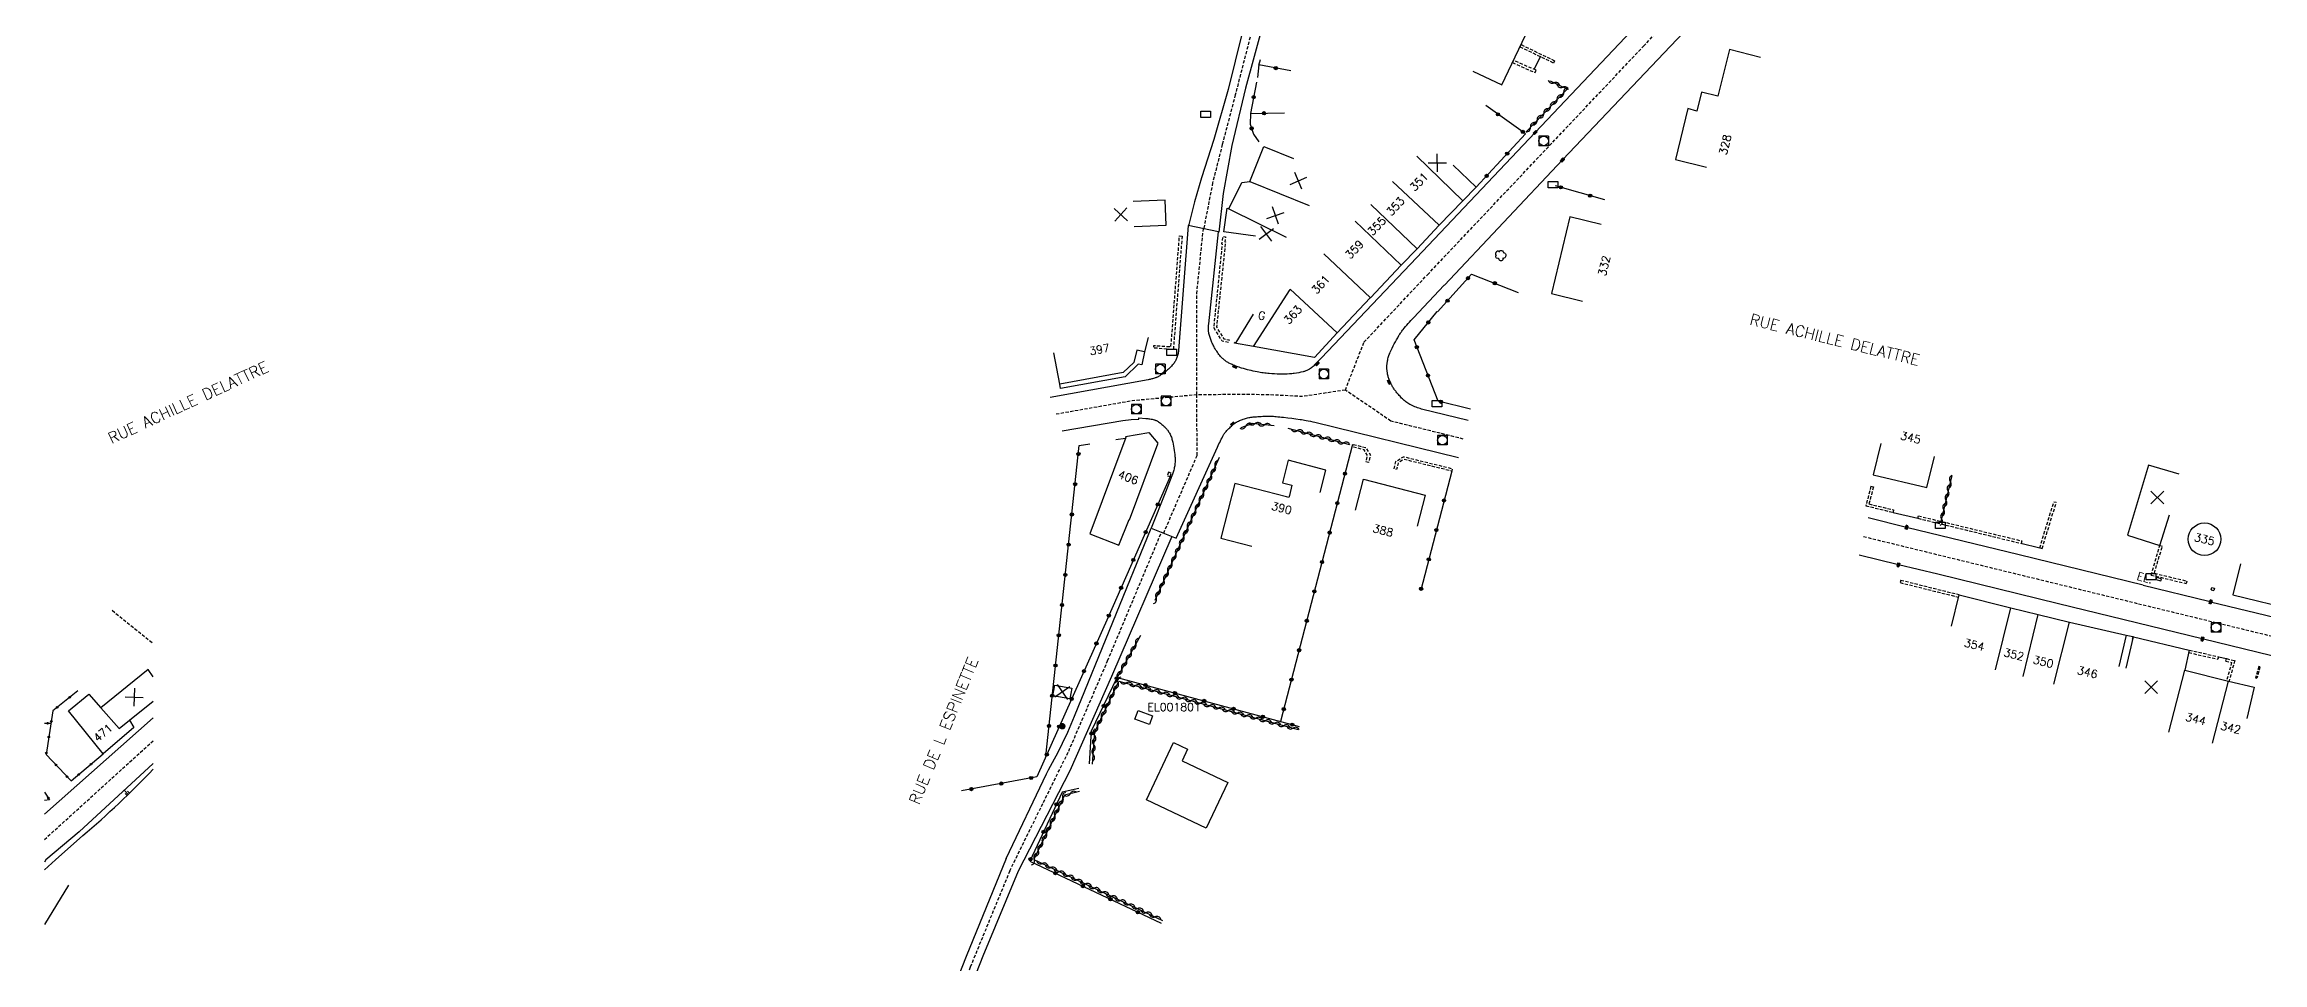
# Model space of a CAD drawing. Header units: millimetres. Extents: x 113000 to 114000, y 124000 to 125000.
# Drawn here: x 113000 to 113346.5, y 124233.9 to 124377.4 of the extents above; entities that cross this region are included whole.
import ezdxf
from ezdxf.enums import TextEntityAlignment as Align

# ---------------------------------------------------------------- set-up
doc = ezdxf.new("R2010")
doc.units = ezdxf.units.MM
doc.linetypes.add('DASHED', pattern=[0.75, 0.5, -0.25])
doc.layers.get('0').update_dxf_attribs({"linetype": 'CONTINUOUS'})
for name, color, linetype in [('W0001', 6, 'DASHED'), ('W0008', 7, 'CONTINUOUS'), ('W0100', 7, 'CONTINUOUS'), ('W0105', 7, 'CONTINUOUS'), ('W0112', 1, 'DASHED'), ('W0211', 2, 'CONTINUOUS'), ('W0300', 7, 'CONTINUOUS'), ('W0310', 3, 'CONTINUOUS'), ('W0322', 7, 'CONTINUOUS'), ('W0400', 7, 'CONTINUOUS'), ('W0420', 7, 'CONTINUOUS'), ('W0984', 7, 'CONTINUOUS'), ('W0989', 7, 'CONTINUOUS'), ('W0991', 7, 'CONTINUOUS'), ('W1102', 7, 'CONTINUOUS'), ('W1471', 7, 'CONTINUOUS'), ('W1473', 7, 'CONTINUOUS')]:
    doc.layers.add(name, color=color, linetype=linetype)
doc.styles.get("Standard").update_dxf_attribs({"font": 'romans.shx', "width": 0.85})

# ---------------------------------------------------------------- blocks, each defined once
blk = doc.blocks.new('T420')
for p, q in [((0.75, 0.75), (-0.75, 0.75)), ((-0.75, 0.75), (-0.75, -0.75)), ((0.75, 0.75), (0.75, -0.75)), ((0.75, -0.75), (-0.75, -0.75))]:
    blk.add_line(p, q)
blk.add_ellipse((0, 0), major_axis=(-0.53, 0.53), ratio=1, start_param=3.926991, end_param=10.210176)
blk = doc.blocks.new('T400')
for p, q in [((-0.15, 0.3), (0.15, 0.3)), ((-0.15, -0.25), (-0.15, 0.3)), ((-0.15, 0.15), (0.15, 0.15)), ((-0.15, 0), (0.15, 0)), ((0.15, 0.3), (0.15, -0.25)), ((-0.15, -0.15), (0.15, -0.15)), ((-0.15, -0.25), (-0.15, -0.3)), ((-0.15, -0.3), (0.15, -0.3)), ((0.15, -0.3), (0.15, -0.25))]:
    blk.add_line(p, q)
blk = doc.blocks.new('t991o')
at = {"color": 0, "linetype": 'Continuous'}
for p, q in [((-1, 1), (1, -1)), ((-1, -1), (1, 1))]:
    blk.add_line(p, q, dxfattribs=at)
blk = doc.blocks.new('t322o')
at = {"color": 0, "linetype": 'Continuous'}
for radius in [0.25, 0.15]:
    blk.add_circle((0, 0), radius, dxfattribs=at)
blk = doc.blocks.new('t310o')
at = {"color": 0, "linetype": 'Continuous'}
for centre, start, end in [((-0.5, 0.38), 216.8699, 323.1304), ((0.5, -0.37), 36.8699, 143.1303)]:
    blk.add_arc(centre, 0.625, start, end, dxfattribs=at)
blk = doc.blocks.new('T300')
for p, q in [((-0.8, 0.51), (-0.86, 0.34)), ((-0.86, 0.34), (-0.86, 0.17)), ((-0.86, 0.17), (-0.74, 0.06)), ((-0.69, 0.63), (-0.8, 0.51)), ((-0.8, -0.06), (-0.74, 0.06)), ((-0.74, 0.06), (-0.69, 0.11)), ((-0.57, 0.69), (-0.69, 0.63)), ((-0.46, 0.69), (-0.57, 0.69)), ((-0.29, 0.63), (-0.46, 0.69)), ((-0.29, 0.63), (-0.17, 0.74)), ((-0.23, 0.57), (-0.29, 0.63)), ((-0.17, 0.74), (-0.06, 0.8)), ((-0.06, 0.8), (0.06, 0.8)), ((0.06, 0.8), (0.23, 0.74)), ((0.23, 0.74), (0.34, 0.63)), ((0.34, 0.63), (0.4, 0.51)), ((0.46, 0.46), (0.34, 0.46)), ((0.4, 0.51), (0.4, 0.46)), ((0.57, 0.4), (0.46, 0.46)), ((0.57, 0.4), (0.69, 0.29)), ((0.69, 0.29), (0.74, 0.17)), ((0.74, 0.06), (0.69, -0.17)), ((0.74, 0.17), (0.74, 0.06)), ((-0.8, -0.17), (-0.8, -0.06)), ((-0.8, -0.23), (-0.8, -0.17)), ((-0.74, -0.34), (-0.8, -0.23)), ((-0.69, -0.4), (-0.74, -0.34)), ((-0.51, -0.46), (-0.69, -0.4)), ((-0.4, -0.46), (-0.51, -0.46)), ((-0.4, -0.46), (-0.34, -0.46)), ((-0.34, -0.46), (-0.34, -0.4)), ((-0.34, -0.51), (-0.34, -0.46)), ((-0.29, -0.63), (-0.34, -0.51)), ((-0.17, -0.74), (-0.29, -0.63)), ((-0.06, -0.8), (-0.17, -0.74)), ((0.06, -0.8), (-0.06, -0.8)), ((0.17, -0.74), (0.06, -0.8)), ((0.23, -0.69), (0.17, -0.74)), ((0.29, -0.46), (0.23, -0.46)), ((0.29, -0.63), (0.23, -0.69)), ((0.46, -0.4), (0.29, -0.46)), ((0.34, -0.51), (0.29, -0.63)), ((0.34, -0.51), (0.34, -0.46)), ((0.57, -0.34), (0.46, -0.4)), ((0.63, -0.29), (0.57, -0.34)), ((0.69, -0.17), (0.63, -0.29))]:
    blk.add_line(p, q)
blk = doc.blocks.new('BB06')
for p, q in [((-1, -1), (1, 1)), ((-1, 1), (1, -1))]:
    blk.add_line(p, q)
blk = doc.blocks.new('OH01')
at = {"layer": 'W0322', "color": 0}
for radius in [0.25, 0.15]:
    blk.add_circle((0, 0), radius, dxfattribs=at)
blk = doc.blocks.new('TP15')
at = {"color": 0}
for p, q in [((-0.29, 0.5), (-0.29, 0)), ((0, 1), (0, 0)), ((0.29, 0.5), (0.29, 0))]:
    blk.add_line(p, q, dxfattribs=at)
blk = doc.blocks.new('T1471')
at = {"color": 0, "linetype": 'Continuous', "flags": 128}
blk.add_lwpolyline([(-0.75, -0.5), (-0.75, 0.5), (0.75, 0.5), (0.75, -0.5), (-0.75, -0.5)], dxfattribs=at)
blk = doc.blocks.new('T1473')
at = {"color": 0, "linetype": 'Continuous', "const_width": 0.5, "flags": 128}
blk.add_lwpolyline([(-0.25, 0, 1), (0.25, 0, 1)], format="xyb", close=True, dxfattribs=at)

msp = doc.modelspace()

# ---------------------------------------------------------------- linework, layer by layer
at = {"layer": 'W0001'}
for points in [[(113216.06, 124341.42), (113249.8, 124377.12), (113283.91, 124413.14), (113325.16, 124456.73), (113360.47, 124494.07), (113382.83, 124517.73), (113409.57, 124544.96), (113435.88, 124570.69), (113453.67, 124587.64), (113463.59, 124596.16), (113471.29, 124604.87), (113478.78, 124612.07), (113480.82, 124614.85), (113485.31, 124619.36), (113491.59, 124628.92), (113498.16, 124640.49), (113505.42, 124652.75), (113513.68, 124663.59), (113523.22, 124675)], [(113188.54, 124379.27), (113186.03, 124369.53), (113184.01, 124361.79), (113182.5, 124355.79), (113181.1, 124348.59)], [(113150.8, 124248.24), (113156.07, 124258.96), (113160.01, 124266.95), (113166.1, 124281.1), (113174.5, 124301.16), (113174.85, 124301.03), (113180.08, 124313.18), (113180.02, 124322.65), (113180.02, 124338.46), (113181.05, 124348.59)], [(113221.66, 124315.74), (113210.35, 124318.54), (113203.23, 124323.39), (113206.14, 124330.87), (113216.04, 124341.42)], [(113284.18, 124300.51), (113327.12, 124290.01), (113364.47, 124280.92), (113377.3, 124277.8), (113383.23, 124275.55), (113389.59, 124274.98), (113404.03, 124277.98), (113414, 124277.83), (113423.03, 124276.78), (113446.98, 124270.67), (113456.53, 124268.2), (113468.31, 124265.44), (113481.32, 124263.24), (113500.04, 124260.58)], [(113000, 124253.15), (113017, 124268.59)], [(113150.8, 124248.24), (113144.63, 124233.21), (113135.15, 124209.15), (113127.61, 124190.21), (113124.87, 124183.09), (113122.14, 124175.49), (113118.34, 124164.89), (113114.38, 124153.83)]]:
    msp.add_lwpolyline(points, dxfattribs=at)
at = {"layer": 'W0001', "flags": 128}
msp.add_lwpolyline([(113203.23, 124323.39), (113196.52, 124322.38), (113191.47, 124322.64), (113187.84, 124322.7), (113180.02, 124322.65), (113169.94, 124321.71), (113158.07, 124319.62)], dxfattribs=at)
at = {"layer": 'W0008'}
for points in [[(113213.4, 124343.07), (113232.89, 124363.65), (113266.68, 124399.4), (113300.37, 124434.92), (113335.75, 124472.38), (113370.19, 124508.8)], [(113218.71, 124339.76), (113237.16, 124359.35), (113270.87, 124394.96), (113304.71, 124430.68), (113340.02, 124467.99), (113374.67, 124504.64)], [(113190.44, 124392.77), (113184.91, 124370.37), (113182.71, 124362.57), (113180.74, 124356.58), (113179.64, 124352.79), (113178.74, 124349.08)], [(113193.49, 124392.14), (113187.61, 124370.57), (113185.48, 124361.59), (113184.13, 124354.12), (113183.45, 124348.09)], [(113213.41, 124343.07), (113199.45, 124328.36), (113198.54, 124327.43), (113198.43, 124327.31), (113198.3, 124327.2), (113198.18, 124327.09), (113198.05, 124326.98), (113197.92, 124326.88), (113197.79, 124326.78), (113197.65, 124326.68), (113197.51, 124326.59), (113197.4, 124326.53), (113197.3, 124326.48), (113197.19, 124326.43), (113197.08, 124326.38), (113196.97, 124326.34), (113196.85, 124326.3), (113196.74, 124326.27), (113196.62, 124326.24), (113196.28, 124326.17), (113195.94, 124326.11), (113195.6, 124326.05), (113195.26, 124325.99), (113195.08, 124325.97), (113194.89, 124325.95), (113194.71, 124325.93), (113194.52, 124325.92), (113194.13, 124325.9), (113193.74, 124325.89), (113193.35, 124325.88), (113192.97, 124325.89), (113192.56, 124325.9), (113192.15, 124325.91), (113191.74, 124325.94), (113191.34, 124325.96), (113191.1, 124325.99), (113190.86, 124326.01), (113190.63, 124326.04), (113190.39, 124326.07), (113190.16, 124326.1), (113189.93, 124326.14), (113189.69, 124326.18), (113189.46, 124326.23), (113189.15, 124326.29), (113188.84, 124326.36), (113188.53, 124326.43), (113188.23, 124326.5), (113187.92, 124326.58), (113187.62, 124326.66), (113187.31, 124326.75), (113187.01, 124326.83), (113186.83, 124326.89), (113186.64, 124326.95), (113186.46, 124327.01), (113186.28, 124327.08), (113186.09, 124327.14), (113185.91, 124327.21), (113185.73, 124327.29), (113185.56, 124327.37), (113185.43, 124327.42), (113185.3, 124327.49), (113185.17, 124327.55), (113185.05, 124327.62), (113184.93, 124327.69), (113184.8, 124327.76), (113184.68, 124327.83), (113184.57, 124327.91), (113184.45, 124327.99), (113184.34, 124328.07), (113184.23, 124328.16), (113184.13, 124328.25), (113184.02, 124328.35), (113183.93, 124328.44), (113183.83, 124328.54), (113183.74, 124328.65), (113183.61, 124328.81), (113183.48, 124328.97), (113183.36, 124329.13), (113183.24, 124329.29), (113183.13, 124329.46), (113183.02, 124329.63), (113182.91, 124329.81), (113182.81, 124329.98), (113182.73, 124330.12), (113182.66, 124330.27), (113182.58, 124330.41), (113182.51, 124330.55), (113182.45, 124330.7), (113182.38, 124330.85), (113182.32, 124330.99), (113182.26, 124331.14), (113182.2, 124331.3), (113182.15, 124331.45), (113182.1, 124331.61), (113182.05, 124331.76), (113182, 124331.92), (113181.96, 124332.08), (113181.92, 124332.24), (113181.88, 124332.4), (113181.86, 124332.5), (113181.85, 124332.6), (113181.84, 124332.71), (113181.84, 124332.81), (113181.84, 124333.04), (113181.85, 124333.27), (113181.87, 124333.5), (113181.89, 124333.73), (113183.41, 124348.1), (113178.69, 124349.09), (113177.15, 124329.59), (113177.14, 124329.43), (113177.12, 124329.27), (113177.09, 124329.11), (113177.06, 124328.95), (113177.02, 124328.79), (113176.97, 124328.64), (113176.92, 124328.48), (113176.87, 124328.33), (113176.81, 124328.21), (113176.76, 124328.08), (113176.7, 124327.96), (113176.63, 124327.84), (113176.56, 124327.73), (113176.48, 124327.62), (113176.4, 124327.51), (113176.31, 124327.4), (113176.19, 124327.27), (113176.07, 124327.14), (113175.95, 124327.02), (113175.83, 124326.89), (113175.7, 124326.77), (113175.58, 124326.65), (113175.45, 124326.53), (113175.31, 124326.41), (113175.18, 124326.31), (113175.05, 124326.2), (113174.92, 124326.1), (113174.79, 124326), (113174.65, 124325.9), (113174.51, 124325.8), (113174.37, 124325.71), (113174.23, 124325.62), (113174.15, 124325.57), (113174.06, 124325.52), (113173.98, 124325.48), (113173.89, 124325.43), (113173.8, 124325.39), (113173.71, 124325.36), (113173.62, 124325.32), (113173.53, 124325.29), (113173.4, 124325.24), (113173.26, 124325.2), (113173.13, 124325.16), (113172.99, 124325.13), (113172.86, 124325.09), (113172.72, 124325.06), (113172.58, 124325.03), (113172.45, 124325.01), (113157.13, 124322.25)], [(113327.84, 124292.91), (113338.11, 124290.38), (113338.39, 124290.29), (113361.3, 124284.76), (113381.85, 124279.78), (113387.11, 124278.51), (113389.16, 124278.29), (113390.27, 124278.45), (113391.25, 124278.93), (113392.29, 124280.14), (113392.58, 124280.7), (113392.85, 124281.61), (113397.37, 124301.76), (113401.58, 124320.6)], [(113327.84, 124292.91), (113308.48, 124297.66), (113290.9, 124301.94), (113284.88, 124303.43)], [(113347.94, 124281.87), (113337.1, 124284.5), (113314.64, 124289.99), (113295.77, 124294.6), (113289.63, 124296.09), (113283.48, 124297.6)], [(113017, 124272.17), (113000, 124257.1)], [(113017, 124265.01), (113005.44, 124254.38), (113000.25, 124250)], [(113000.25, 124250), (113000, 124249.61)], [(113150.26, 124250.17), (113143.99, 124234.88), (113133.77, 124209), (113124.37, 124185.37), (113113.21, 124154.35)], [(113152.1, 124248.19), (113146.61, 124234.94), (113135.67, 124207.08), (113127.01, 124185.38), (113115.54, 124153.31)]]:
    msp.add_lwpolyline(points, dxfattribs=at)
at = {"layer": 'W0008', "flags": 128}
for points in [[(113222.42, 124318.65), (113215.15, 124320.43), (113214.93, 124320.49), (113214.71, 124320.55), (113214.49, 124320.62), (113214.28, 124320.7), (113214.07, 124320.78), (113213.86, 124320.87), (113213.65, 124320.96), (113213.45, 124321.06), (113213.29, 124321.15), (113213.13, 124321.24), (113212.98, 124321.33), (113212.84, 124321.43), (113212.69, 124321.54), (113212.55, 124321.65), (113212.42, 124321.77), (113212.29, 124321.89), (113212.15, 124322.02), (113212.02, 124322.15), (113211.89, 124322.28), (113211.77, 124322.42), (113211.64, 124322.56), (113211.52, 124322.7), (113211.4, 124322.84), (113211.28, 124322.98), (113211.19, 124323.09), (113211.1, 124323.2), (113211.02, 124323.32), (113210.93, 124323.43), (113210.85, 124323.55), (113210.77, 124323.67), (113210.7, 124323.79), (113210.62, 124323.91), (113210.55, 124324.03), (113210.48, 124324.15), (113210.41, 124324.28), (113210.35, 124324.4), (113210.29, 124324.53), (113210.23, 124324.66), (113210.18, 124324.79), (113210.12, 124324.92), (113210.08, 124325.05), (113210.03, 124325.18), (113209.98, 124325.32), (113209.94, 124325.45), (113209.91, 124325.59), (113209.87, 124325.72), (113209.84, 124325.86), (113209.81, 124326), (113209.79, 124326.12), (113209.77, 124326.24), (113209.75, 124326.36), (113209.74, 124326.48), (113209.73, 124326.6), (113209.72, 124326.73), (113209.71, 124326.85), (113209.71, 124326.97), (113209.71, 124327.09), (113209.72, 124327.22), (113209.73, 124327.34), (113209.74, 124327.46), (113209.75, 124327.58), (113209.77, 124327.7), (113209.79, 124327.82), (113209.81, 124327.95), (113209.85, 124328.12), (113209.89, 124328.29), (113209.93, 124328.46), (113209.99, 124328.63), (113210.04, 124328.8), (113210.1, 124328.96), (113210.17, 124329.13), (113210.24, 124329.29), (113210.39, 124329.62), (113210.55, 124329.96), (113210.71, 124330.29), (113210.88, 124330.61), (113211.05, 124330.94), (113211.23, 124331.26), (113211.41, 124331.58), (113211.59, 124331.9), (113211.66, 124332.03), (113211.74, 124332.15), (113211.82, 124332.27), (113211.9, 124332.39), (113211.98, 124332.5), (113212.07, 124332.62), (113212.16, 124332.73), (113212.25, 124332.85), (113212.44, 124333.08), (113212.64, 124333.32), (113212.84, 124333.55), (113213.04, 124333.78), (113213.24, 124334.01), (113213.45, 124334.24), (113213.66, 124334.46), (113213.87, 124334.69), (113218.68, 124339.78)], [(113171.88, 124329.36), (113171.44, 124327.31), (113170.87, 124327.42), (113168.83, 124325.45), (113158.75, 124323.63), (113158.61, 124324.29)], [(113159.01, 124317), (113168.47, 124318.64), (113169.77, 124318.81), (113170.97, 124318.86), (113170.98, 124319.04), (113172.05, 124318.97), (113172.21, 124318.95), (113172.38, 124318.93), (113172.54, 124318.91), (113172.71, 124318.89), (113172.87, 124318.86), (113173.03, 124318.82), (113173.2, 124318.79), (113173.36, 124318.75), (113173.45, 124318.72), (113173.54, 124318.69), (113173.63, 124318.65), (113173.72, 124318.61), (113173.81, 124318.57), (113173.89, 124318.52), (113173.98, 124318.47), (113174.06, 124318.42), (113174.19, 124318.33), (113174.33, 124318.23), (113174.46, 124318.13), (113174.58, 124318.03), (113174.71, 124317.92), (113174.83, 124317.81), (113174.95, 124317.7), (113175.07, 124317.58), (113175.07, 124317.58), (113175.15, 124317.49), (113175.24, 124317.4), (113175.32, 124317.3), (113175.4, 124317.2), (113175.48, 124317.1), (113175.55, 124317), (113175.62, 124316.89), (113175.69, 124316.78), (113175.77, 124316.64), (113175.85, 124316.49), (113175.92, 124316.34), (113175.99, 124316.18), (113176.05, 124316.03), (113176.1, 124315.87), (113176.15, 124315.71), (113176.19, 124315.55), (113176.26, 124315.24), (113176.33, 124314.92), (113176.39, 124314.61), (113176.45, 124314.29), (113176.49, 124313.97), (113176.54, 124313.66), (113176.57, 124313.34), (113176.6, 124313.02), (113176.62, 124312.84), (113176.62, 124312.65), (113176.63, 124312.47), (113176.62, 124312.29), (113176.62, 124312.11), (113176.61, 124311.93), (113176.59, 124311.75), (113176.57, 124311.56), (113176.54, 124311.4), (113176.51, 124311.23), (113176.48, 124311.07), (113176.44, 124310.9), (113176.4, 124310.74), (113176.35, 124310.58), (113176.29, 124310.42), (113176.24, 124310.26), (113175.15, 124307.42), (113172.88, 124301.79), (113176.82, 124300.27), (113183.25, 124314.48), (113183.37, 124314.73), (113183.48, 124314.97), (113183.6, 124315.22), (113183.72, 124315.46), (113183.84, 124315.7), (113183.97, 124315.94), (113184.09, 124316.18), (113184.22, 124316.42), (113184.26, 124316.49), (113184.3, 124316.56), (113184.35, 124316.62), (113184.4, 124316.69), (113184.44, 124316.75), (113184.5, 124316.82), (113184.55, 124316.88), (113184.6, 124316.94), (113184.74, 124317.08), (113184.88, 124317.22), (113185.02, 124317.36), (113185.17, 124317.5), (113185.31, 124317.64), (113185.45, 124317.77), (113185.6, 124317.9), (113185.75, 124318.04), (113185.81, 124318.09), (113185.87, 124318.14), (113185.93, 124318.18), (113186, 124318.23), (113186.06, 124318.27), (113186.13, 124318.32), (113186.19, 124318.36), (113186.26, 124318.4), (113186.4, 124318.47), (113186.55, 124318.55), (113186.69, 124318.62), (113186.84, 124318.68), (113186.99, 124318.74), (113187.14, 124318.8), (113187.29, 124318.85), (113187.45, 124318.9), (113187.62, 124318.95), (113187.79, 124319), (113187.96, 124319.04), (113188.13, 124319.08), (113188.31, 124319.11), (113188.48, 124319.14), (113188.66, 124319.17), (113188.84, 124319.19), (113189.08, 124319.21), (113189.33, 124319.23), (113189.58, 124319.25), (113189.82, 124319.27), (113190.07, 124319.28), (113190.32, 124319.3), (113190.57, 124319.31), (113190.82, 124319.31), (113191.02, 124319.31), (113191.21, 124319.31), (113191.41, 124319.31), (113191.61, 124319.31), (113191.81, 124319.3), (113192.01, 124319.29), (113192.21, 124319.27), (113192.41, 124319.26), (113192.7, 124319.23), (113192.99, 124319.2), (113193.28, 124319.17), (113193.57, 124319.14), (113194.22, 124319.06), (113194.87, 124318.98), (113195.52, 124318.9), (113196.17, 124318.81), (113196.4, 124318.78), (113196.63, 124318.74), (113196.86, 124318.7), (113197.09, 124318.66), (113197.44, 124318.59), (113197.78, 124318.51), (113198.13, 124318.43), (113198.48, 124318.35), (113220.89, 124312.83)], [(113150.26, 124250.17), (113156.57, 124263.43), (113156.87, 124264.02), (113157.18, 124264.6), (113157.49, 124265.19), (113157.81, 124265.77), (113158.06, 124266.23), (113158.31, 124266.69), (113158.55, 124267.16), (113158.78, 124267.63), (113159.06, 124268.21), (113159.33, 124268.78), (113159.6, 124269.36), (113159.86, 124269.94), (113160.13, 124270.56), (113160.4, 124271.18), (113160.66, 124271.8), (113160.92, 124272.42), (113172.88, 124301.79)], [(113176.11, 124300.52), (113166.7, 124278.65), (113160.17, 124263.89), (113152.1, 124248.19)]]:
    msp.add_lwpolyline(points, dxfattribs=at)
at = {"layer": 'W0100'}
for points in [[(113223.14, 124373.23), (113227.65, 124371.08), (113232.39, 124381.03), (113227.88, 124383.18)], [(113268.07, 124375.38), (113263.23, 124376.6), (113261.4, 124369.34), (113258.89, 124369.96), (113258.12, 124366.98), (113256.74, 124367.4), (113254.79, 124359.42), (113259.64, 124358.23)], [(113189.18, 124347.44), (113184.23, 124348.14), (113184.76, 124351.82), (113185.02, 124351.71), (113187.06, 124355.84), (113188.29, 124355.98), (113190.5, 124361.44), (113195.14, 124359.57)], [(113207.14, 124337.79), (113211.97, 124342.9), (113214.43, 124345.46), (113217.91, 124349.17), (113221.59, 124352.97), (113223.64, 124355.08), (113220.05, 124358.56)], [(113170.24, 124348.94), (113175.24, 124349.15), (113175.07, 124353.08), (113170.07, 124352.86)], [(113243.18, 124349.29), (113238.32, 124350.47), (113235.41, 124338.47), (113240.27, 124337.29)], [(113207.09, 124337.83), (113201.93, 124332.32), (113198.42, 124328.49), (113188.89, 124330.18), (113185.92, 124330.72), (113185.95, 124330.89), (113186.17, 124330.85), (113188.87, 124335.26)], [(113172.41, 124331.59), (113171.88, 124329.36), (113170.68, 124329.65), (113170.2, 124327.68), (113168.52, 124326.14), (113158.61, 124324.29), (113157.69, 124329.2)], [(113286.88, 124315.03), (113285.7, 124310.17), (113294.09, 124308.14), (113295.26, 124313)], [(113199.32, 124307.41), (113200.19, 124310.89), (113194.3, 124312.44), (113193.4, 124308.92), (113194.89, 124308.54), (113194.48, 124306.94), (113194.39, 124306.6), (113194.02, 124306.7), (113185.96, 124308.78), (113183.76, 124300.23), (113188.6, 124298.98)], [(113333.48, 124310.24), (113328.68, 124311.67), (113325.42, 124300.74), (113330.46, 124299.12), (113331.99, 124303.88)], [(113329.84, 124293.79), (113330.6, 124293.58), (113330.7, 124293.91), (113329.95, 124294.12), (113329.84, 124293.79)], [(113329.84, 124293.79), (113330.6, 124293.58), (113330.7, 124293.91), (113329.95, 124294.12), (113329.84, 124293.79)], [(113343.06, 124296.25), (113341.88, 124291.39), (113351.73, 124289), (113356.62, 124287.85), (113361.49, 124286.64), (113361.48, 124286.65), (113366.56, 124285.42), (113377.08, 124282.87), (113380.09, 124282.15), (113389.42, 124280.09), (113391.34, 124281.34), (113393.58, 124291.31), (113388.71, 124292.41)], [(113297.93, 124286.51), (113299.12, 124291.37), (113307.19, 124289.38), (113311.47, 124288.34), (113316.33, 124287.12), (113325.19, 124285.09), (113324.07, 124280.21)], [(113325.2, 124279.95), (113326.35, 124284.82), (113335.06, 124282.76), (113334.36, 124279.64), (113341.18, 124277.9), (113345.2, 124276.95), (113344.04, 124272.08)], [(113017, 124278.6), (113016.23, 124279.71), (113008.83, 124273.72), (113011.68, 124270.48), (113013.31, 124271.79), (113017, 124274.77)]]:
    msp.add_lwpolyline(points, dxfattribs=at)
at = {"layer": 'W0100', "flags": 128}
for points in [[(113163.29, 124300.91), (113167.83, 124299.13), (113169.45, 124303.15), (113169.53, 124303.11), (113173.93, 124315.01), (113174.01, 124315.08), (113172.6, 124316.76), (113172.51, 124316.69), (113168.91, 124316.07), (113168.93, 124315.97)], [(113172.63, 124271.11), (113170.34, 124271.96), (113170.84, 124273.32), (113173.13, 124272.47)], [(113172.15, 124259.33), (113176.41, 124268.31), (113178.59, 124267.28), (113177.73, 124265.46), (113184.88, 124262.07), (113181.49, 124254.91)]]:
    msp.add_lwpolyline(points, close=True, dxfattribs=at)
msp.add_lwpolyline([(113204.79, 124304.63), (113206.05, 124309.47), (113215.71, 124306.96), (113214.45, 124302.12)], dxfattribs=at)
at = {"layer": 'W0100'}
for points in [[(113157.84, 124277.27), (113160.49, 124276.83), (113160.21, 124275.15), (113157.56, 124275.59)], [(113013.31, 124271.79), (113013.99, 124270.67), (113009.17, 124266.55), (113003.75, 124273.29), (113006.94, 124275.86), (113008.83, 124273.72), (113011.68, 124270.48), (113013.31, 124271.79)]]:
    msp.add_lwpolyline(points, close=True, dxfattribs=at)
at = {"layer": 'W0105'}
for p, q in [((113232.74, 124373.51), (113233.76, 124375.65)), ((113288.78, 124304.28), (113292.66, 124303.35)), ((113308.77, 124299.45), (113311.71, 124298.74)), ((113325.21, 124285.09), (113326.22, 124284.86)), ((113339.61, 124281.72), (113340.86, 124281.43))]:
    msp.add_line(p, q, dxfattribs=at)
at = {"layer": 'W0112'}
for p, q in [((113230.71, 124377.37), (113235.89, 124374.86)), ((113229.48, 124374.94), (113229.32, 124374.58)), ((113233.02, 124373.37), (113229.48, 124374.94)), ((113235.89, 124374.86), (113235.72, 124374.5)), ((113285.32, 124308.35), (113285.71, 124308.25)), ((113288.87, 124304.67), (113288.78, 124304.28)), ((113313.91, 124305.95), (113314.29, 124305.86)), ((113292.67, 124303.35), (113292.76, 124303.73)), ((113292.67, 124303.35), (113308.78, 124299.44)), ((113292.76, 124303.73), (113308.88, 124299.83)), ((113308.88, 124299.83), (113308.78, 124299.44)), ((113329.11, 124294.48), (113330.46, 124299.12)), ((113329.61, 124294.77), (113330.85, 124299.01)), ((113330.46, 124299.12), (113330.85, 124299.01)), ((113289.98, 124293.7), (113289.88, 124293.31)), ((113289.98, 124293.7), (113299.09, 124291.43)), ((113329.11, 124294.48), (113334.59, 124293.16)), ((113329.61, 124294.77), (113334.68, 124293.55)), ((113289.88, 124293.31), (113298.99, 124291.04)), ((113334.68, 124293.55), (113334.59, 124293.16)), ((113338.48, 124292.17), (113338.57, 124292.56)), ((113338.48, 124292.17), (113338.9, 124292.07)), ((113338.57, 124292.56), (113339, 124292.45)), ((113339, 124292.45), (113338.9, 124292.07)), ((113326.22, 124284.86), (113326.12, 124284.47)), ((113326.12, 124284.47), (113326.26, 124284.44)), ((113326.22, 124284.86), (113326.35, 124284.82)), ((113334.97, 124282.37), (113339.52, 124281.33)), ((113335.06, 124282.76), (113339.61, 124281.72)), ((113339.61, 124281.72), (113339.52, 124281.33)), ((113340.77, 124281.04), (113340.86, 124281.43)), ((113346.1, 124280.12), (113345.62, 124278.36)), ((113345.43, 124278.42), (113345.62, 124278.36))]:
    msp.add_line(p, q, dxfattribs=at)
for points in [[(113235.72, 124374.5), (113230.53, 124377.01), (113230.71, 124377.37)], [(113229.32, 124374.58), (113232.86, 124373), (113233.02, 124373.37)], [(113285.32, 124308.35), (113284.55, 124305.31), (113288.78, 124304.28)], [(113285.71, 124308.25), (113285.03, 124305.6), (113288.87, 124304.67)], [(113311.71, 124298.74), (113311.71, 124298.74), (113313.91, 124305.95)], [(113311.71, 124298.73), (113312.08, 124298.64), (113314.29, 124305.86)], [(113010.6, 124288.97), (113017, 124283.8)], [(113340.77, 124281.04), (113341.68, 124280.82), (113340.89, 124278.01)], [(113340.86, 124281.43), (113342.18, 124281.11), (113341.27, 124277.9)], [(113346.1, 124280.12), (113345.91, 124280.17), (113345.43, 124278.42)]]:
    msp.add_lwpolyline(points, dxfattribs=at)
at = {"layer": 'W0112', "flags": 128}
for points in [[(113177.72, 124347.45), (113176.36, 124329.73), (113173.28, 124329.96), (113173.31, 124330.36), (113175.99, 124330.16), (113177.32, 124347.48)], [(113185, 124330.85), (113184, 124331.04), (113182.69, 124333.15), (113184.05, 124346.21), (113183.96, 124346.22), (113184.11, 124347.4), (113184.51, 124347.35), (113184.4, 124346.56), (113184.49, 124346.54), (113183.1, 124333.25), (113184.24, 124331.4), (113185.08, 124331.24)], [(113204.47, 124314.89), (113206.4, 124314.42), (113207.15, 124313.23), (113206.84, 124312.09), (113206.45, 124312.19), (113206.71, 124313.17), (113206.15, 124314.07), (113204.37, 124314.5)], [(113210.85, 124311.08), (113211.13, 124312.24), (113212.31, 124312.98), (113219.94, 124311.11), (113219.84, 124310.73), (113212.38, 124312.55), (113211.48, 124311.99), (113211.24, 124310.98)]]:
    msp.add_lwpolyline(points, close=True, dxfattribs=at)
at = {"layer": 'W0112'}
msp.add_lwpolyline([(113175.85, 124309.88), (113176.02, 124310.41), (113175.6, 124310.55), (113175.43, 124310.01)], close=True, dxfattribs=at)
at = {"layer": 'W0211'}
msp.add_lwpolyline([(113001.75, 124250), (113005.99, 124253.76, 0.02712), (113017, 124264.14, -0.795485)], format="xyb", dxfattribs=at)
msp.add_lwpolyline([(113001.75, 124250), (113000, 124248.44)], dxfattribs=at)
at = {"layer": 'W0310'}
msp.add_line((113297.97, 124310.05), (113296.26, 124302.84), dxfattribs=at)
for points in [[(113231.45, 124363.74), (113237.86, 124370.4), (113235.3, 124371.66)], [(113003.75, 124246), (113000, 124239.86)]]:
    msp.add_lwpolyline(points, dxfattribs=at)
at = {"layer": 'W0310', "flags": 128}
for points in [[(113192.09, 124317.82), (113188.8, 124318.17), (113186.88, 124317.49)], [(113194.26, 124317.43), (113203.86, 124314.88)], [(113183.52, 124312.84), (113173.47, 124290.52)], [(113171.22, 124285.06), (113167.58, 124278.49)], [(113163.74, 124264.95), (113164.09, 124270), (113167.86, 124277.9), (113195.87, 124270.34)], [(113161.71, 124260.66), (113159.34, 124260.1), (113154.59, 124250.03), (113174.67, 124240.52)]]:
    msp.add_lwpolyline(points, dxfattribs=at)
at = {"layer": 'W0322'}
for p, q in [((113189.73, 124374.19), (113189.97, 124375.03)), ((113243.77, 124353.12), (113236.07, 124355.3))]:
    msp.add_line(p, q, dxfattribs=at)
for points in [[(113194.71, 124373.27), (113189.73, 124374.21), (113189.53, 124372.24)], [(113189.37, 124371.49), (113188.39, 124366.6), (113193.74, 124366.72)], [(113188.39, 124366.62), (113188.37, 124364.95), (113188.9, 124363.39), (113189.73, 124362.16)], [(113223.68, 124355.12), (113231.39, 124363.44), (113225.15, 124367.84)], [(113217.6, 124335.6), (113222.95, 124341.52), (113230.2, 124338.66)], [(113005.25, 124276.41), (113001.34, 124273.27), (113000.28, 124266.45), (113004.19, 124262.3), (113009.17, 124266.55)], [(113000, 124271.35), (113001.04, 124271.32)], [(113000, 124260.57), (113000.8, 124259.38), (113000, 124259.25)]]:
    msp.add_lwpolyline(points, dxfattribs=at)
at = {"layer": 'W0322', "flags": 128}
for points in [[(113222.78, 124320.42), (113217.74, 124321.67), (113213.96, 124331.22), (113217.56, 124335.65), (113217.6, 124335.6)], [(113156.42, 124266.19), (113161.67, 124314.72), (113163.29, 124314.97)], [(113167.38, 124315.66), (113168.9, 124315.89)], [(113204.37, 124314.91), (113193.11, 124271.6)], [(113175.85, 124309.88), (113166.18, 124287.89), (113155.02, 124262.93), (113143.29, 124260.75)], [(113219.84, 124310.73), (113215, 124292.12)], [(113163.24, 124264.99), (113163.6, 124270.13), (113167.58, 124278.49), (113196, 124270.82)], [(113161.59, 124261.15), (113158.99, 124260.54), (113153.92, 124249.79), (113174.46, 124240.07)]]:
    msp.add_lwpolyline(points, dxfattribs=at)
at = {"layer": 'W1102'}
for p, q in [((113221.59, 124352.97), (113214.42, 124359.93)), ((113188.29, 124355.98), (113197.57, 124352.24)), ((113217.91, 124349.17), (113210.62, 124356.01)), ((113185.02, 124351.71), (113194, 124347.29)), ((113211.97, 124342.9), (113204.75, 124349.81)), ((113214.43, 124345.46), (113207.2, 124352.38)), ((113207.14, 124337.79), (113199.87, 124344.66)), ((113304.81, 124279.67), (113307.19, 124289.38)), ((113309.11, 124278.63), (113311.47, 124288.34)), ((113313.89, 124277.42), (113316.33, 124287.12)), ((113331.89, 124269.95), (113334.36, 124279.64)), ((113338.7, 124268.21), (113341.18, 124277.9))]:
    msp.add_line(p, q, dxfattribs=at)
at = {"layer": 'W1102', "flags": 128}
for points in [[(113188.89, 124330.18), (113194.61, 124339.13)], [(113201.93, 124332.32), (113194.63, 124339.16)]]:
    msp.add_lwpolyline(points, dxfattribs=at)
at = {"layer": 'W1102'}
msp.add_circle((113337.44, 124300.08), 2.55, dxfattribs=at)

# ---------------------------------------------------------------- block references
at = {"layer": 'W0100', "rotation": 312.3642825081564}
msp.add_blockref('BB06', (113014.04, 124275.39), dxfattribs=at)
at = {"layer": 'W0211', "xscale": 0.8986194259695345, "yscale": 0.898619425969534, "zscale": 0.898619425969534, "rotation": 44.16057237055769}
msp.add_blockref('TP15', (113013.1, 124260.21), dxfattribs=at)
at = {"layer": 'W0300'}
msp.add_blockref('T300', (113227.55, 124344.39), dxfattribs=at)
at = {"layer": 'W0310'}
for p, rotation in [((113235.83, 124371.4), 153.7680878148514), ((113237.18, 124370.74), 153.7680878148514), ((113237.34, 124369.87), 46.11391593315471), ((113233.18, 124365.55), 46.11391593315471), ((113234.23, 124366.63), 46.11391593315471), ((113235.26, 124367.71), 46.11391593315471), ((113236.3, 124368.79), 46.11391593315471), ((113232.15, 124364.46), 46.11391593315471), ((113187.68, 124317.78), 199.6442344201241), ((113189.11, 124318.14), 173.7761198060573), ((113190.6, 124317.98), 173.7761198060573), ((113195.71, 124317.05), 345.0716584627957), ((113197.16, 124316.66), 345.0716584627957), ((113198.61, 124316.27), 345.0716584627957), ((113200.06, 124315.89), 345.0716584627957), ((113201.51, 124315.5), 345.0716584627957), ((113202.95, 124315.12), 345.0716584627957), ((113182.28, 124310.1), 245.757006354832), ((113182.9, 124311.47), 245.757006354832), ((113181.05, 124307.36), 245.757006354832), ((113181.67, 124308.73), 245.757006354832), ((113297.39, 124307.62), 256.6656167256683), ((113297.74, 124309.08), 256.6656167256683), ((113179.2, 124303.26), 245.757006354832), ((113179.82, 124304.63), 245.757006354832), ((113180.44, 124306), 245.757006354832), ((113296.36, 124303.24), 256.6656167256683), ((113296.7, 124304.7), 256.6656167256683), ((113297.05, 124306.16), 256.6656167256683), ((113177.97, 124300.53), 245.757006354832), ((113178.59, 124301.89), 245.757006354832), ((113176.12, 124296.42), 245.757006354832), ((113176.74, 124297.79), 245.757006354832), ((113177.36, 124299.16), 245.757006354832), ((113174.89, 124293.69), 245.757006354832), ((113175.51, 124295.06), 245.757006354832), ((113173.66, 124290.95), 245.757006354832), ((113174.28, 124292.32), 245.757006354832), ((113169.77, 124282.43), 241.0126488648644), ((113170.49, 124283.74), 241.0126488648644), ((113168.31, 124279.81), 241.0126488648644), ((113169.04, 124281.12), 241.0126488648644), ((113167.08, 124276.27), 64.51473095926073), ((113167.59, 124278.5), 241.0126488648644), ((113167.72, 124277.62), 64.51473095926073), ((113169.01, 124277.59), 344.8901256021024), ((113170.45, 124277.2), 344.8901256021024), ((113171.9, 124276.81), 344.8901256021024), ((113173.35, 124276.42), 344.8901256021024), ((113174.8, 124276.03), 344.8901256021024), ((113165.14, 124272.2), 64.51473095926073), ((113165.79, 124273.56), 64.51473095926073), ((113166.43, 124274.91), 64.51473095926073), ((113176.25, 124275.63), 344.8901256021024), ((113177.69, 124275.24), 344.8901256021024), ((113179.14, 124274.85), 344.8901256021024), ((113180.59, 124274.46), 344.8901256021024), ((113182.04, 124274.07), 344.8901256021024), ((113183.49, 124273.68), 344.8901256021024), ((113184.94, 124273.29), 344.8901256021024), ((113186.38, 124272.9), 344.8901256021024), ((113187.83, 124272.51), 344.8901256021024), ((113164.05, 124269.44), 86.02183744386846), ((113164.5, 124270.85), 64.51473095926073), ((113189.28, 124272.12), 344.8901256021024), ((113190.73, 124271.72), 344.8901256021024), ((113192.18, 124271.33), 344.8901256021024), ((113193.62, 124270.94), 344.8901256021024), ((113195.07, 124270.55), 344.8901256021024), ((113163.85, 124266.45), 86.02183744386846), ((113163.95, 124267.95), 86.02183744386846), ((113158.46, 124258.24), 244.7585765741916), ((113159.1, 124259.59), 244.7585765741916), ((113160.25, 124260.32), 193.2154871619819), ((113157.18, 124255.52), 244.7585765741916), ((113157.82, 124256.88), 244.7585765741916), ((113155.26, 124251.45), 244.7585765741916), ((113155.9, 124252.81), 244.7585765741916), ((113156.54, 124254.17), 244.7585765741916), ((113154.62, 124250.09), 244.7585765741916), ((113155.88, 124249.42), 334.6618419944711), ((113157.23, 124248.78), 334.6618419944711), ((113158.59, 124248.13), 334.6618419944711), ((113159.95, 124247.49), 334.6618419944711), ((113161.3, 124246.85), 334.6618419944711), ((113162.66, 124246.21), 334.6618419944711), ((113164.01, 124245.57), 334.6618419944711), ((113165.37, 124244.92), 334.6618419944711), ((113166.72, 124244.28), 334.6618419944711), ((113168.08, 124243.64), 334.6618419944711), ((113169.44, 124243), 334.6618419944711), ((113170.79, 124242.36), 334.6618419944711), ((113172.15, 124241.72), 334.6618419944711), ((113173.5, 124241.07), 334.6618419944711)]:
    msp.add_blockref('t310o', p, dxfattribs=dict(at, rotation=rotation))
at = {"layer": 'W0322'}
for p, rotation in [((113192.37, 124373.71), 169.3199651147008), ((113188.9, 124369.16), 258.6741608110048), ((113190.53, 124366.65), 1.347218885090165), ((113227.07, 124366.48), 144.7780604404948), ((113188.6, 124364.28), 288.7207984655819), ((113230.96, 124363.74), 144.7780604404948), ((113228.52, 124360.34), 47.17614730484292), ((113225.3, 124356.86), 47.17614730484292), ((113236.91, 124355.07), 164.1824703197366), ((113241.48, 124353.77), 164.1824703197366), ((113222.38, 124340.88), 47.89584115342338), ((113226.57, 124340.09), 338.4688072175468), ((113219.19, 124337.36), 47.89584115342338), ((113216.19, 124333.96), 50.88529479287008), ((113214.4, 124330.09), 111.6282372160492), ((113216.15, 124325.67), 111.6282372160492), ((113218.17, 124321.56), 166.0765715225807), ((113161.53, 124313.41), 83.8206600667511), ((113161.02, 124308.69), 83.8206600667511), ((113203.17, 124310.32), 255.4270905013626), ((113160.51, 124303.96), 83.8206600667511), ((113173.94, 124305.53), 246.2362652020898), ((113201.98, 124305.72), 255.4270905013626), ((113218.65, 124306.13), 255.4270905013868), ((113172.03, 124301.18), 246.2362652020898), ((113200.78, 124301.12), 255.4270905013626), ((113217.45, 124301.53), 255.4270905013868), ((113160, 124299.24), 83.8206600667511), ((113170.11, 124296.83), 246.2362652020898), ((113216.26, 124296.93), 255.4270905013868), ((113159.49, 124294.52), 83.8206600667511), ((113199.59, 124296.52), 255.4270905013626), ((113168.2, 124292.49), 246.2362652020898), ((113198.39, 124291.93), 255.4270905013626), ((113215.06, 124292.34), 255.4270905013868), ((113158.97, 124289.8), 83.8206600667511), ((113166.28, 124288.14), 246.2362652020898), ((113197.2, 124287.33), 255.4270905013626), ((113158.46, 124285.07), 83.8206600667511), ((113164.35, 124283.8), 245.9291138972871), ((113157.95, 124280.35), 83.8206600667511), ((113162.41, 124279.46), 245.9291138972871), ((113196, 124282.73), 255.4270905013626), ((113167.51, 124278.34), 64.51473095926139), ((113172.01, 124277.3), 344.8901256020908), ((113176.6, 124276.06), 344.8901256020908), ((113194.81, 124278.14), 255.4270905013626), ((113157.44, 124275.63), 83.8206600667511), ((113160.47, 124275.13), 245.9291138972871), ((113165.47, 124274.05), 64.51473095926139), ((113181.18, 124274.82), 344.8901256020908), ((113185.77, 124273.58), 344.8901256020908), ((113193.61, 124273.54), 255.4270905013626), ((113156.93, 124270.91), 83.8206600667511), ((113158.53, 124270.79), 245.9291138972871), ((113163.57, 124269.73), 86.02183744379928), ((113190.35, 124272.34), 344.8901256020908), ((113194.94, 124271.11), 344.8901256020908), ((113156.6, 124266.45), 245.9291138972871), ((113154.15, 124262.77), 190.5323984497286), ((113144.81, 124261.03), 190.5323984497286), ((113149.48, 124261.9), 190.5323984497286), ((113158.1, 124258.66), 244.7585765741296), ((113156.08, 124254.36), 244.7585765741296), ((113154.05, 124250.07), 244.7585765741296), ((113157.94, 124247.89), 334.6618419944717), ((113162.23, 124245.86), 334.6618419944717), ((113166.53, 124243.82), 334.6618419944717), ((113170.82, 124241.79), 334.6618419944717)]:
    msp.add_blockref('t322o', p, dxfattribs=dict(at, rotation=rotation))
at = {"layer": 'W0322', "yscale": 0.5}
for p, xscale, rotation in [((113002, 124273.8), 0.5, 218.763694480309), ((113003.95, 124275.36), 0.5, 218.763694480309), ((113000.51, 124271.33), 0.5, 358.5395125237877), ((113001.09, 124271.63), 0.5, 261.1167422724702), ((113000.32, 124266.69), 0.5, 261.1167422724702), ((113000.7, 124269.16), 0.5, 261.1167422724702), ((113001.82, 124264.81), 0.5, 313.2858845411649), ((113003.54, 124262.99), 0.5, 313.2858845411649), ((113005.37, 124263.31), 0.4999999999999998, 40.50081644863801), ((113007.27, 124264.93), 0.4999999999999998, 40.50081644863801), ((113000.61, 124259.66), 0.5, 304.0363441744646)]:
    msp.add_blockref('OH01', p, dxfattribs=dict(at, xscale=xscale, rotation=rotation))
at = {"layer": 'W0400'}
for p, rotation in [((113232.89, 124363.65), 316.5598401194368), ((113237.16, 124359.35), 136.7066758132285), ((113185.97, 124327.03), 68.48810971591772), ((113198.84, 124327.52), 135.9395329503608), ((113210.08, 124324.65), 23.28803235574749), ((113185.6, 124318.11), 131.580460053675), ((113290.9, 124301.94), 166.3004421647942), ((113289.63, 124296.09), 346.3316987191382), ((113338.39, 124290.29), 161.3467830788219), ((113337.1, 124284.5), 346.3740187435233)]:
    msp.add_blockref('T400', p, dxfattribs=dict(at, rotation=rotation))
at = {"layer": 'W0420'}
for p in [(113234.21, 124362.33), (113174.31, 124326.67), (113199.87, 124325.9), (113175.23, 124321.69), (113170.56, 124320.41), (113218.4, 124315.56), (113339.23, 124286.29)]:
    msp.add_blockref('T420', p, dxfattribs=at)
at = {"layer": 'W0991'}
for p, rotation in [((113217.6, 124358.9), 45.83465692145924), ((113195.89, 124356.09), 68.00373192792468), ((113168.16, 124350.81), 92.47457962059644), ((113192.32, 124350.68), 63.77131005798055), ((113190.9, 124347.8), 81.90762946753016), ((113159.02, 124276.21), 260.577401167319)]:
    msp.add_blockref('t991o', p, dxfattribs=dict(at, rotation=rotation))
for p in [(113330.08, 124306.59), (113329.12, 124276.97)]:
    msp.add_blockref('t991o', p, dxfattribs=at)
at = {"layer": 'W1471'}
for p in [(113181.42, 124366.5), (113235.66, 124355.51), (113176.08, 124329.3), (113217.55, 124321.25), (113296.18, 124302.27), (113329.08, 124294.22)]:
    msp.add_blockref('T1471', p, dxfattribs=at)
at = {"layer": 'W1473', "rotation": 66.32949659192063}
msp.add_blockref('T1473', (113159.02, 124270.86), dxfattribs=at)

# ---------------------------------------------------------------- texts
at = {"layer": 'W0984'}
for s, rotation, p in [('361', 47.3464, (113199.36, 124339.89)), ('G', 349.9402, (113190.17, 124335.03)), ('363', 47.3464, (113195.03, 124335.17)), ('397', 10.6129, (113164.83, 124329.74)), ('406', 338.7022, (113169.32, 124309.73)), ('390', 345.4271, (113193.28, 124304.94)), ('388', 345.4271, (113209.12, 124301.44)), ('EL.', 344.5778, (113328.13, 124294.06))]:
    msp.add_text(s, height=1.25, rotation=rotation, dxfattribs=at).set_placement(p, align=Align.MIDDLE)
msp.add_text('EL001801', height=1.25, dxfattribs=at).set_placement((113176.48, 124273.86), align=Align.MIDDLE)
at = {"layer": 'W0989'}
for s, rotation, p in [('RUE ACHILLE DELATTRE', 346.2559, (113279.7, 124331.27)), ('RUE ACHILLE DELATTRE', 24.8195, (113022.46, 124321.45)), ('RUE DE L ESPINETTE', 67.6992, (113140.47, 124270.14))]:
    msp.add_text(s, height=1.75, rotation=rotation, dxfattribs=at).set_placement(p, align=Align.MIDDLE)
at = {"layer": 'W0991'}
for s, rotation, p in [('328', 76.2085, (113262.56, 124361.74)), ('351', 45.8494, (113214.73, 124355.95)), ('353', 46.8262, (113211.06, 124352.11)), ('355', 46.2554, (113208.14, 124349.02)), ('359', 46.6091, (113204.65, 124345.36)), ('332', 76.3782, (113243.67, 124342.82)), ('345', 346.4149, (113291.54, 124315.96)), ('335', 346.456, (113337.44, 124300.08)), ('354', 346.1927, (113301.49, 124283.58)), ('352', 346.3218, (113307.66, 124282.07)), ('350', 345.889, (113312.26, 124280.93)), ('346', 347.0663, (113319.16, 124279.29)), ('344', 345.6913, (113336.07, 124271.98)), ('471', 40.5009, (113009.15, 124269.83)), ('342', 346.6828, (113341.54, 124270.62))]:
    msp.add_text(s, height=1.25, rotation=rotation, dxfattribs=at).set_placement(p, align=Align.MIDDLE)

doc.saveas('drawing.dxf')
